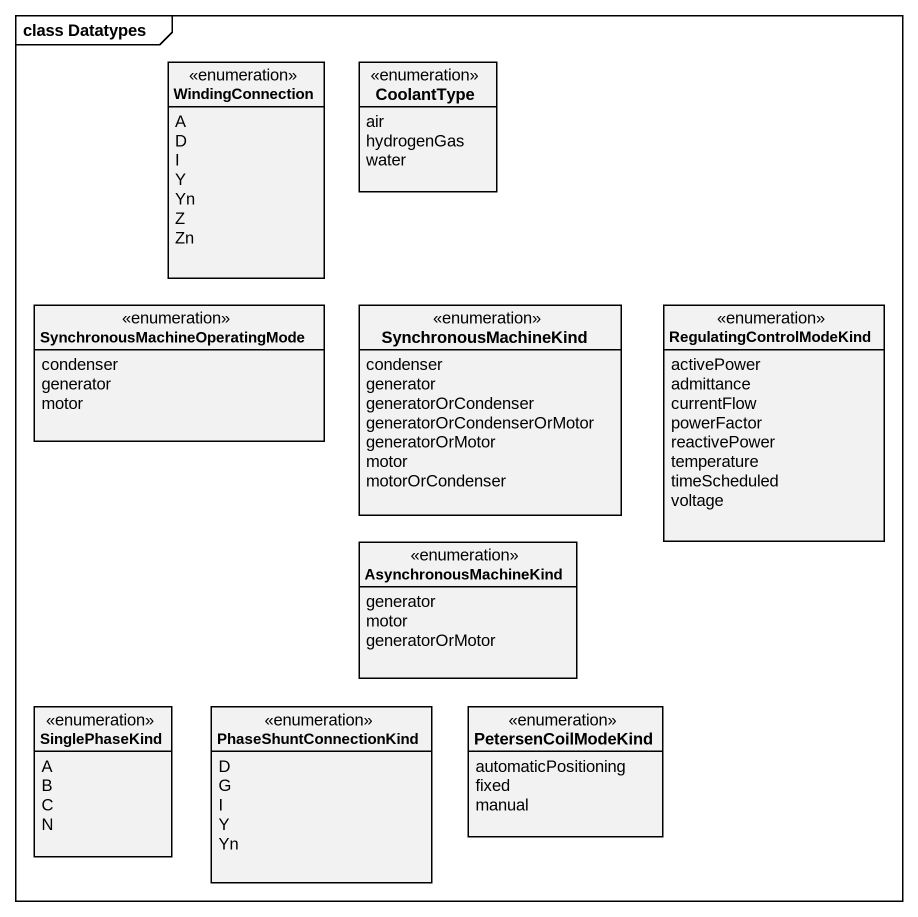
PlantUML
@startuml
mainframe class Datatypes
hide circle
hide empty members
enum WindingConnection {
  A
  D
  I
  Y
  Yn
  Z
  Zn
}
enum CoolantType {
  air
  hydrogenGas
  water
}
enum "SynchronousMachineOperatingMode" as SynchronousMachineOperatingM {
  condenser
  generator
  motor
}
enum SynchronousMachineKind {
  condenser
  generator
  generatorOrCondenser
  generatorOrCondenserOrMotor
  generatorOrMotor
  motor
  motorOrCondenser
}
enum RegulatingControlModeKind {
  activePower
  admittance
  currentFlow
  powerFactor
  reactivePower
  temperature
  timeScheduled
  voltage
}
enum AsynchronousMachineKind {
  generator
  motor
  generatorOrMotor
}
enum SinglePhaseKind {
  A
  B
  C
  N
}
enum PhaseShuntConnectionKind {
  D
  G
  I
  Y
  Yn
}
enum PetersenCoilModeKind {
  automaticPositioning
  fixed
  manual
}
@enduml
